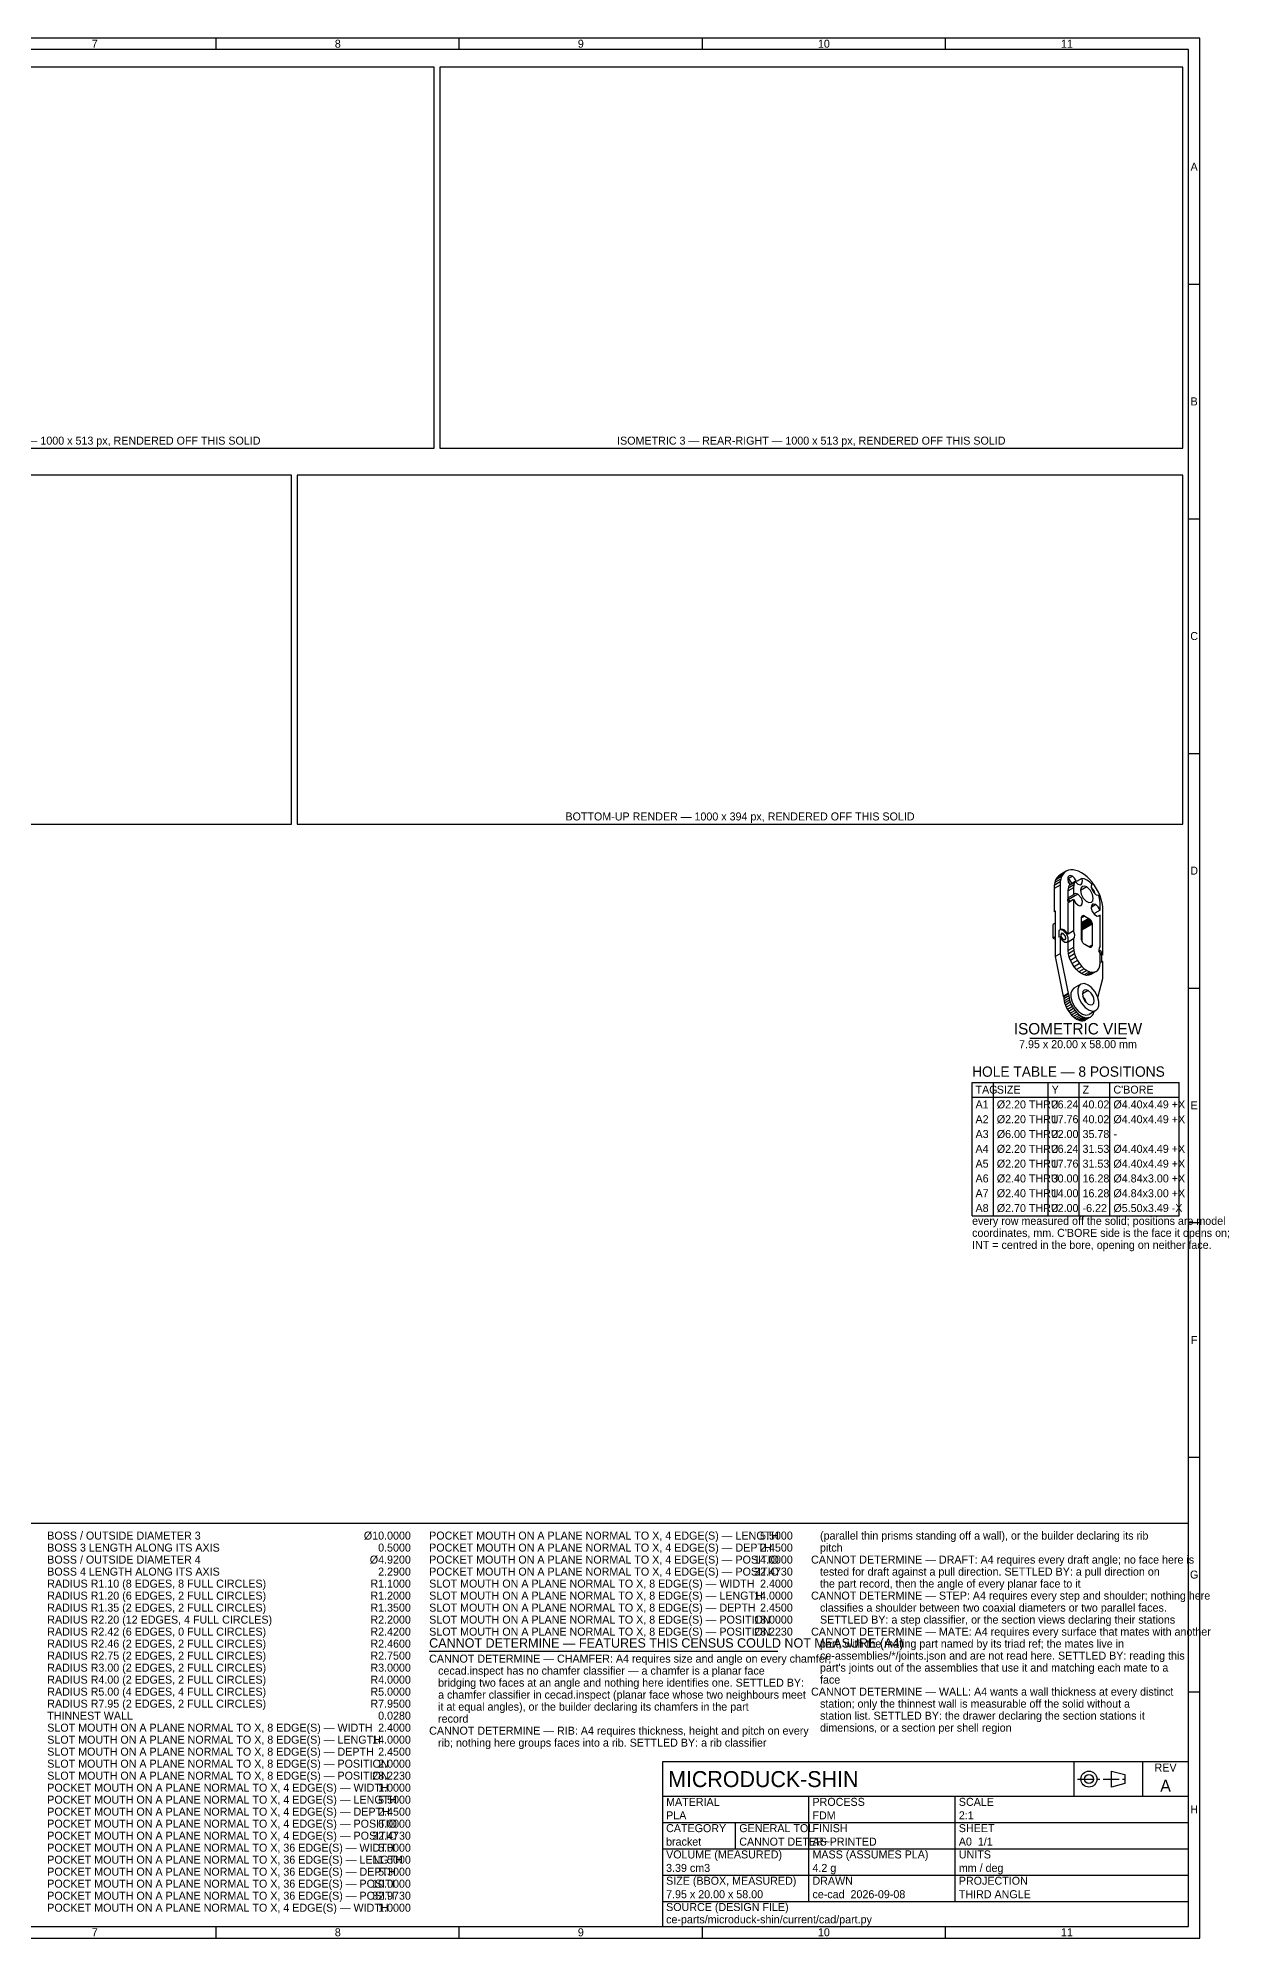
# Model space of a CAD drawing. Header units: millimetres. Extents: x 5 to 1197, y 5 to 836.
# Drawn here: x 676 to 1197, y 5 to 836 of the extents above; entities that cross this region are included whole.
import ezdxf
from ezdxf.enums import TextEntityAlignment as Align

# ---------------------------------------------------------------- set-up
doc = ezdxf.new("R2010")
doc.units = ezdxf.units.MM
doc.linetypes.add('CENTER', pattern=[11.2, 7, -1.4, 1.4, -1.4])
for name, color, linetype in [('CENTER', 4, 'CENTER'), ('DIM', 3, 'CONTINUOUS'), ('FRAME', 7, 'CONTINUOUS'), ('TEXT', 3, 'CONTINUOUS'), ('TITLE', 7, 'CONTINUOUS'), ('VISIBLE', 7, 'CONTINUOUS')]:
    doc.layers.add(name, color=color, linetype=linetype)

msp = doc.modelspace()

# ---------------------------------------------------------------- linework, layer by layer
at = {"layer": 'CENTER'}
msp.add_line((1130.5, 74.5), (1152.75, 74.5), dxfattribs=at)
at = {"layer": 'FRAME'}
for p, q in [((1179, 831), (10, 831)), ((1179, 10), (1179, 831)), ((10, 186.5), (1179, 186.5)), ((1179, 82), (949, 82)), ((949, 82), (949, 10)), ((1179, 10), (1179, 82)), ((10, 10), (1179, 10)), ((949, 10), (1179, 10))]:
    msp.add_line(p, q, dxfattribs=at)
at = {"layer": 'TEXT'}
for p, q in [((1109.7, 398.58), (1151.7, 398.58)), ((847, 130.4), (999.52, 130.4))]:
    msp.add_line(p, q, dxfattribs=at)
at = {"layer": 'TITLE'}
for p, q in [((1184, 836), (5, 836)), ((753.909091, 831), (753.909091, 836)), ((860.181818, 831), (860.181818, 836)), ((966.454545, 831), (966.454545, 836)), ((1072.727273, 831), (1072.727273, 836)), ((1184, 5), (1184, 836)), ((849.18, 823.18313), (524.36, 823.18313)), ((849.18, 656.55047), (849.18, 823.18313)), ((1176.5, 823.18313), (851.68, 823.18313)), ((851.68, 823.18313), (851.68, 656.55047)), ((1176.5, 656.55047), (1176.5, 823.18313)), ((1179, 728.375), (1184, 728.375)), ((524.36, 656.55047), (849.18, 656.55047)), ((851.68, 656.55047), (1176.5, 656.55047)), ((786.833333, 644.728633), (399.666667, 644.728633)), ((786.833333, 492.184967), (786.833333, 644.728633)), ((1176.5, 644.728633), (789.333333, 644.728633)), ((789.333333, 644.728633), (789.333333, 492.184967)), ((1176.5, 492.184967), (1176.5, 644.728633)), ((1179, 625.75), (1184, 625.75)), ((1179, 523.125), (1184, 523.125)), ((399.666667, 492.184967), (786.833333, 492.184967)), ((789.333333, 492.184967), (1176.5, 492.184967)), ((1179, 420.5), (1184, 420.5)), ((1084.4, 379.18), (1175, 379.18)), ((1084.4, 320.905), (1084.4, 379.18)), ((1093.7, 320.905), (1093.7, 379.18)), ((1117.7, 320.905), (1117.7, 379.18)), ((1131.2, 320.905), (1131.2, 379.18)), ((1144.7, 320.905), (1144.7, 379.18)), ((1175, 320.905), (1175, 379.18)), ((1084.4, 372.705), (1175, 372.705)), ((1084.4, 320.905), (1175, 320.905)), ((1179, 317.875), (1184, 317.875)), ((1179, 215.25), (1184, 215.25)), ((1179, 112.625), (1184, 112.625)), ((1129, 67), (1129, 82)), ((1145.3, 71), (1145.3, 78)), ((1145.3, 78), (1151.25, 76.46)), ((1151.25, 76.46), (1151.25, 72.54)), ((1159, 67), (1159, 82)), ((949, 67), (1179, 67)), ((1013, 21), (1013, 67)), ((1077, 21), (1077, 67)), ((1151.25, 72.54), (1145.3, 71)), ((949, 55.5), (1179, 55.5)), ((981, 44), (981, 55.5)), ((949, 44), (1179, 44)), ((949, 32.5), (1179, 32.5)), ((949, 21), (1179, 21)), ((753.909091, 5), (753.909091, 10)), ((860.181818, 5), (860.181818, 10)), ((966.454545, 5), (966.454545, 10)), ((1072.727273, 5), (1072.727273, 10)), ((5, 5), (1184, 5))]:
    msp.add_line(p, q, dxfattribs=at)
for radius in [3.5, 1.96]:
    msp.add_circle((1135.5, 74.5), radius, dxfattribs=at)
at = {"layer": 'VISIBLE'}
for p, q in [((849.18, 823.18313), (524.36, 823.18313)), ((849.18, 656.55047), (849.18, 823.18313)), ((1176.5, 823.18313), (851.68, 823.18313)), ((851.68, 823.18313), (851.68, 656.55047)), ((1176.5, 656.55047), (1176.5, 823.18313)), ((524.36, 656.55047), (849.18, 656.55047)), ((851.68, 656.55047), (1176.5, 656.55047)), ((786.833333, 644.728633), (399.666667, 644.728633)), ((786.833333, 492.184967), (786.833333, 644.728633)), ((1176.5, 644.728633), (789.333333, 644.728633)), ((789.333333, 644.728633), (789.333333, 492.184967)), ((1176.5, 492.184967), (1176.5, 644.728633)), ((399.666667, 492.184967), (786.833333, 492.184967)), ((789.333333, 492.184967), (1176.5, 492.184967)), ((1122.853356, 465.515507), (1120.230001, 464.000912)), ((1120.310155, 465.366737), (1120.230001, 464.000912)), ((1122.93351, 466.881332), (1120.310155, 465.366737)), ((1120.549246, 466.616639), (1120.310155, 465.366737)), ((1123.172601, 468.131234), (1120.549246, 466.616639)), ((1120.943183, 467.72923), (1120.549246, 466.616639)), ((1123.566539, 469.243825), (1120.943183, 467.72923)), ((1121.485226, 468.685475), (1120.943183, 467.72923)), ((1124.108581, 470.200071), (1121.485226, 468.685475)), ((1122.166099, 469.469012), (1121.485226, 468.685475)), ((1124.789455, 470.983607), (1122.166099, 469.469012)), ((1122.974154, 470.066434), (1122.166099, 469.469012)), ((1122.93351, 466.881332), (1122.853356, 465.515507)), ((1122.853356, 465.515507), (1122.853356, 445.893385)), ((1123.172601, 468.131234), (1122.93351, 466.881332)), ((1125.59751, 471.581029), (1122.974154, 470.066434)), ((1123.566539, 469.243825), (1123.172601, 468.131234)), ((1124.108581, 470.200071), (1123.566539, 469.243825)), ((1124.789455, 470.983607), (1124.108581, 470.200071)), ((1125.59751, 471.581029), (1124.789455, 470.983607)), ((1126.51892, 471.982114), (1125.59751, 471.581029)), ((1126.382706, 468.29533), (1126.19456, 468.39402)), ((1126.303974, 468.907404), (1126.20667, 467.833189)), ((1126.20667, 467.833189), (1127.108988, 465.664504)), ((1126.789668, 469.51615), (1126.303974, 468.907404)), ((1126.382706, 467.105291), (1126.362241, 467.116872)), ((1126.382706, 467.105291), (1126.3685, 467.097089)), ((1128.247163, 469.371774), (1126.382706, 468.29533)), ((1127.192191, 467.63675), (1126.382706, 468.29533)), ((1127.34135, 465.798658), (1126.382706, 467.105291)), ((1127.53792, 472.18), (1126.51892, 471.982114)), ((1128.867342, 465.549195), (1126.52506, 464.196878)), ((1127.229766, 469.649028), (1126.789668, 469.51615)), ((1129.197366, 466.614906), (1126.855084, 465.262589)), ((1126.855084, 465.262589), (1127.108988, 465.664504)), ((1129.45127, 467.016821), (1127.108988, 465.664504)), ((1128.101176, 466.237344), (1127.192191, 467.63675)), ((1128.247163, 469.371774), (1127.229766, 469.649028)), ((1128.637073, 472.1713), (1127.53792, 472.18)), ((1129.243737, 468.499724), (1128.247163, 469.371774)), ((1129.797575, 471.956164), (1128.637073, 472.1713)), ((1128.867342, 465.549195), (1128.755906, 464.307077)), ((1129.197366, 466.614906), (1128.867342, 465.549195)), ((1129.45127, 467.016821), (1129.197366, 466.614906)), ((1130.067218, 467.058012), (1129.243737, 468.499724)), ((1129.45127, 467.016821), (1130.58374, 465.967238)), ((1130.999567, 471.538272), (1129.797575, 471.956164)), ((1132.4095, 468.410329), (1130.067218, 467.058012)), ((1130.58374, 465.967238), (1131.602568, 465.686356)), ((1132.222483, 470.924775), (1130.999567, 471.538272)), ((1131.602568, 465.686356), (1132.046938, 465.819559)), ((1132.046938, 465.819559), (1132.532633, 466.428306)), ((1133.4454, 470.12617), (1132.222483, 470.924775)), ((1133.423971, 468.179967), (1132.4095, 468.410329)), ((1132.629937, 467.502521), (1132.4095, 468.410329)), ((1132.532633, 466.428306), (1132.629937, 467.502521)), ((1134.555396, 467.655413), (1133.423971, 468.179967)), ((1134.647392, 469.156121), (1133.4454, 470.12617)), ((1134.574134, 467.644595), (1134.555396, 467.655413)), ((1135.705558, 466.862692), (1134.574134, 467.644595)), ((1135.807893, 468.031226), (1134.647392, 469.156121)), ((1136.72003, 465.921643), (1135.705558, 466.862692)), ((1136.907047, 466.770732), (1135.807893, 468.031226)), ((1136.72003, 465.921643), (1136.479536, 465.003512)), ((1137.926046, 465.396207), (1136.907047, 466.770732)), ((1138.847456, 463.931169), (1137.926046, 465.396207)), ((1120.230001, 464.000912), (1120.230001, 453.964556)), ((1126.413624, 459.957011), (1126.186049, 459.023827)), ((1126.186049, 459.023827), (1126.413624, 457.78235)), ((1126.382706, 459.11472), (1126.19456, 459.213411)), ((1126.382706, 457.924681), (1126.362241, 457.936262)), ((1126.382706, 457.924681), (1126.3685, 457.916479)), ((1130.589444, 461.543482), (1126.382706, 459.11472)), ((1127.324362, 458.308164), (1126.382706, 459.11472)), ((1126.513141, 457.839806), (1126.382706, 457.924681)), ((1128.755906, 464.307077), (1126.413624, 462.95476)), ((1126.413624, 462.95476), (1126.52506, 464.196878)), ((1126.413624, 459.957011), (1126.413624, 462.95476)), ((1128.755906, 461.309328), (1126.413624, 459.957011)), ((1128.755906, 459.134667), (1126.413624, 457.78235)), ((1126.413624, 444.11377), (1126.413624, 457.78235)), ((1126.52506, 464.196878), (1126.855084, 465.262589)), ((1128.755906, 464.307077), (1128.755906, 461.309328)), ((1129.13195, 461.687858), (1128.755906, 461.309328)), ((1128.755906, 459.134667), (1129.566009, 457.688319)), ((1128.755906, 459.134667), (1128.755906, 445.466087)), ((1129.572048, 461.820736), (1129.13195, 461.687858)), ((1129.566009, 457.688319), (1130.712386, 456.716583)), ((1130.589444, 461.543482), (1129.572048, 461.820736)), ((1132.180248, 459.758413), (1130.589444, 461.543482)), ((1134.564765, 464.704117), (1131.754027, 463.081336)), ((1131.980317, 464.226555), (1131.75403, 463.076731)), ((1131.75403, 463.076731), (1132.040143, 461.489481)), ((1132.577273, 464.900993), (1131.980317, 464.226555)), ((1132.040143, 461.489481), (1132.925275, 459.768876)), ((1132.046938, 456.63895), (1132.532633, 457.247696)), ((1132.629937, 458.321911), (1132.180248, 459.758413)), ((1132.532633, 457.247696), (1132.629937, 458.321911)), ((1133.350307, 465.086688), (1132.577273, 464.900993)), ((1132.925275, 459.768876), (1134.219759, 458.436727)), ((1134.564765, 464.704117), (1133.350307, 465.086688)), ((1134.219759, 458.436727), (1135.498794, 457.858175)), ((1136.204255, 463.148236), (1134.564765, 464.704117)), ((1135.498794, 457.858175), (1136.552257, 458.016119)), ((1137.089387, 461.427632), (1136.204255, 463.148236)), ((1136.479536, 465.003512), (1136.732172, 463.654395)), ((1137.779937, 463.013478), (1136.501351, 464.580266)), ((1136.552257, 458.016119), (1137.149213, 458.690557)), ((1137.082591, 457.097553), (1136.596897, 456.488806)), ((1136.732172, 463.654395), (1137.567233, 462.217089)), ((1137.522689, 457.230431), (1137.082591, 457.097553)), ((1137.3755, 459.840382), (1137.089387, 461.427632)), ((1137.149213, 458.690557), (1137.3755, 459.840382)), ((1138.540085, 456.953177), (1137.522689, 457.230431)), ((1137.567233, 462.217089), (1138.717579, 461.279995)), ((1138.236538, 461.574834), (1137.779937, 463.013478)), ((1138.717579, 461.279995), (1139.67826, 461.112266)), ((1139.655511, 462.400686), (1138.847456, 463.931169)), ((1140.336385, 460.830944), (1139.655511, 462.400686)), ((1139.932164, 460.417167), (1139.67826, 461.112266)), ((1140.262188, 458.970378), (1139.932164, 460.417167)), ((1140.373624, 457.599584), (1140.262188, 458.970378)), ((1140.878428, 459.248802), (1140.336385, 460.830944)), ((1140.373624, 454.601836), (1140.373624, 457.599584)), ((1141.272365, 457.681331), (1140.878428, 459.248802)), ((1141.511456, 456.15535), (1141.272365, 457.681331)), ((1120.698457, 448.825752), (1119.80839, 448.311871)), ((1120.698457, 454.23502), (1120.230001, 453.964556)), ((1120.698457, 453.694093), (1120.230001, 453.964556)), ((1120.698457, 454.23502), (1120.698457, 434.220728)), ((1130.712386, 456.716583), (1131.4347, 456.504644)), ((1131.4347, 456.504644), (1132.046938, 456.63895)), ((1133.627852, 451.963127), (1132.222483, 451.151737)), ((1132.222483, 451.151737), (1132.249487, 451.452735)), ((1132.222483, 441.955981), (1132.222483, 451.151737)), ((1135.501678, 450.881273), (1132.222483, 448.98803)), ((1135.775851, 450.691798), (1132.222483, 448.64026)), ((1136.039489, 450.447241), (1132.222483, 448.243492)), ((1136.282459, 450.157001), (1132.222483, 447.812973)), ((1136.495424, 449.832233), (1132.222483, 447.365249)), ((1136.670199, 449.485415), (1132.222483, 446.917525)), ((1133.353678, 452.09024), (1132.249487, 451.452735)), ((1132.249487, 451.452735), (1132.32946, 451.710985)), ((1136.800069, 449.129877), (1132.302888, 446.533429)), ((1133.090041, 452.150106), (1132.32946, 451.710985)), ((1132.32946, 451.710985), (1132.459331, 451.916561)), ((1136.880043, 448.779282), (1132.382862, 446.182834)), ((1132.847071, 452.140424), (1132.459331, 451.916561)), ((1132.459331, 451.916561), (1132.634106, 452.061565)), ((1132.634106, 452.061565), (1132.847071, 452.140424)), ((1132.847071, 452.140424), (1133.090041, 452.150106)), ((1133.090041, 452.150106), (1133.353678, 452.09024)), ((1133.353678, 452.09024), (1133.627852, 451.963127)), ((1133.627852, 451.963127), (1135.501678, 450.881273)), ((1135.501678, 450.881273), (1135.775851, 450.691798)), ((1135.775851, 450.691798), (1136.039489, 450.447241)), ((1136.039489, 450.447241), (1136.282459, 450.157001)), ((1136.282459, 450.157001), (1136.495424, 449.832233)), ((1138.540085, 456.953177), (1136.478877, 455.763138)), ((1136.495424, 449.832233), (1136.670199, 449.485415)), ((1136.596897, 456.488806), (1136.499593, 455.414591)), ((1136.499593, 455.414591), (1136.949282, 453.978089)), ((1136.670199, 449.485415), (1136.800069, 449.129877)), ((1136.800069, 449.129877), (1136.880043, 448.779282)), ((1136.880043, 448.779282), (1136.907047, 448.447103)), ((1136.949282, 453.978089), (1137.938022, 452.644418)), ((1137.938022, 452.644418), (1139.072436, 451.966419)), ((1140.373624, 454.601836), (1138.031342, 453.249519)), ((1138.236538, 452.394225), (1138.031342, 453.249519)), ((1139.56352, 456.048183), (1138.540085, 456.953177)), ((1139.072436, 451.966419), (1139.99758, 452.048645)), ((1140.373624, 452.427174), (1139.481741, 451.912246)), ((1140.373624, 454.601836), (1139.56352, 456.048183)), ((1139.99758, 452.048645), (1140.373624, 452.427174)), ((1140.373624, 438.758594), (1140.373624, 452.427174)), ((1141.59161, 454.696971), (1141.511456, 456.15535)), ((1141.59161, 435.074849), (1141.59161, 454.696971)), ((1119.80839, 442.361676), (1119.80839, 448.311871)), ((1120.698457, 442.875557), (1119.80839, 442.361676)), ((1119.80839, 442.361676), (1120.698457, 441.847796)), ((1122.853356, 445.893385), (1122.3849, 445.622922)), ((1122.3849, 445.622922), (1122.3849, 442.674876)), ((1122.853356, 442.945339), (1122.3849, 442.674876)), ((1123.123938, 446.114408), (1122.853356, 445.893385)), ((1122.853356, 442.945339), (1123.808508, 441.474353)), ((1122.853356, 442.945339), (1122.853356, 435.46486)), ((1124.258725, 445.685131), (1122.906912, 445.949381)), ((1123.65235, 446.263279), (1123.123938, 446.114408)), ((1124.258725, 444.365269), (1123.13443, 443.716157)), ((1123.463728, 444.44402), (1123.153076, 443.940846)), ((1123.153076, 443.940846), (1123.272265, 443.013749)), ((1123.272265, 443.013749), (1123.939957, 442.006135)), ((1124.258725, 444.365269), (1123.463728, 444.44402)), ((1124.727182, 445.955594), (1123.65235, 446.263279)), ((1123.808508, 441.474353), (1125.0193, 440.572588)), ((1123.939957, 442.006135), (1124.535752, 441.648906)), ((1125.835414, 444.038173), (1124.258725, 445.685131)), ((1125.245185, 443.120341), (1124.258725, 444.365269)), ((1124.535752, 441.648906), (1125.053722, 441.69007)), ((1126.413624, 444.11377), (1124.727182, 445.955594)), ((1125.0193, 440.572588), (1126.330425, 440.560609)), ((1125.053722, 441.69007), (1125.364375, 442.193244)), ((1125.364375, 442.193244), (1125.245185, 443.120341)), ((1126.445497, 442.496183), (1125.835414, 444.038173)), ((1126.078995, 440.455173), (1126.476394, 441.241726)), ((1126.330425, 440.560609), (1126.413624, 440.613911)), ((1128.755906, 445.466087), (1126.413624, 444.11377)), ((1128.755906, 441.966228), (1126.413624, 440.613911)), ((1126.413624, 436.860451), (1126.413624, 440.613911)), ((1126.476394, 441.241726), (1126.445497, 442.496183)), ((1129.308884, 443.806409), (1128.755906, 445.466087)), ((1128.755906, 441.966228), (1129.230906, 442.651183)), ((1128.755906, 441.966228), (1128.755906, 438.212768)), ((1129.230906, 442.651183), (1129.308884, 443.806409)), ((1132.222483, 446.75355), (1132.302888, 446.533429)), ((1132.409866, 442.605094), (1132.222483, 442.496908)), ((1132.249487, 441.623802), (1132.222483, 441.955981)), ((1132.32946, 441.273207), (1132.249487, 441.623802)), ((1132.302888, 446.533429), (1132.382862, 446.182834)), ((1132.459331, 440.917669), (1132.32946, 441.273207)), ((1132.382862, 446.182834), (1132.409866, 445.850654)), ((1136.907047, 448.447103), (1132.409866, 445.850654)), ((1132.409866, 445.850654), (1132.409866, 441.053086)), ((1132.634106, 440.570852), (1132.459331, 440.917669)), ((1132.847071, 440.246083), (1132.634106, 440.570852)), ((1136.907047, 448.447103), (1136.907047, 439.251347)), ((1122.853356, 435.46486), (1120.698457, 434.220728)), ((1120.698457, 434.220728), (1124.21188, 416.805049)), ((1122.853356, 435.46486), (1126.366779, 418.049181)), ((1128.755906, 438.212768), (1126.413624, 436.860451)), ((1126.52506, 435.489657), (1126.413624, 436.860451)), ((1128.867342, 436.841974), (1126.52506, 435.489657)), ((1126.855084, 434.042868), (1126.52506, 435.489657)), ((1129.197366, 435.395185), (1126.855084, 434.042868)), ((1127.391015, 432.575682), (1126.855084, 434.042868)), ((1129.733296, 433.927999), (1127.391015, 432.575682)), ((1128.112256, 431.144482), (1127.391015, 432.575682)), ((1130.454537, 432.496799), (1128.112256, 431.144482)), ((1128.755906, 438.212768), (1128.867342, 436.841974)), ((1128.867342, 436.841974), (1129.197366, 435.395185)), ((1129.197366, 435.395185), (1129.733296, 433.927999)), ((1129.733296, 433.927999), (1130.454537, 432.496799)), ((1130.454537, 432.496799), (1131.333372, 431.156587)), ((1133.090041, 439.955843), (1132.847071, 440.246083)), ((1133.353678, 439.711286), (1133.090041, 439.955843)), ((1133.627852, 439.521811), (1133.353678, 439.711286)), ((1135.501678, 438.439957), (1133.627852, 439.521811)), ((1136.907047, 439.251347), (1135.501678, 438.439957)), ((1135.775851, 438.312844), (1135.501678, 438.439957)), ((1136.880043, 438.950349), (1135.775851, 438.312844)), ((1136.039489, 438.252978), (1135.775851, 438.312844)), ((1136.800069, 438.6921), (1136.039489, 438.252978)), ((1136.282459, 438.262661), (1136.039489, 438.252978)), ((1136.670199, 438.486523), (1136.282459, 438.262661)), ((1136.495424, 438.341519), (1136.282459, 438.262661)), ((1136.670199, 438.486523), (1136.495424, 438.341519)), ((1136.800069, 438.6921), (1136.670199, 438.486523)), ((1136.880043, 438.950349), (1136.800069, 438.6921)), ((1136.907047, 439.251347), (1136.880043, 438.950349)), ((1140.636458, 436.545835), (1139.79402, 437.255271)), ((1139.898623, 438.073639), (1139.820646, 436.918413)), ((1139.820646, 436.918413), (1140.373624, 435.258735)), ((1141.123154, 434.804386), (1139.883123, 436.560013)), ((1140.373624, 438.758594), (1139.898623, 438.073639)), ((1140.373624, 431.505276), (1140.373624, 435.258735)), ((1141.59161, 435.074849), (1140.636458, 436.545835)), ((1141.59161, 435.074849), (1141.123154, 434.804386)), ((1141.123154, 431.85634), (1141.123154, 434.804386)), ((1141.59161, 432.126803), (1141.123154, 431.85634)), ((1141.321028, 431.90578), (1141.59161, 432.126803)), ((1141.59161, 424.646324), (1141.59161, 432.126803)), ((1128.99109, 429.80427), (1128.112256, 431.144482)), ((1131.333372, 431.156587), (1128.99109, 429.80427)), ((1129.993745, 428.606547), (1128.99109, 429.80427)), ((1132.336027, 429.958864), (1129.993745, 428.606547)), ((1131.08169, 427.597343), (1129.993745, 428.606547)), ((1133.423971, 428.94966), (1131.08169, 427.597343)), ((1132.213114, 426.81544), (1131.08169, 427.597343)), ((1131.333372, 431.156587), (1132.336027, 429.958864)), ((1134.555396, 428.167757), (1132.213114, 426.81544)), ((1132.231852, 426.804622), (1132.213114, 426.81544)), ((1134.574134, 428.156939), (1132.231852, 426.804622)), ((1133.363277, 426.280068), (1132.231852, 426.804622)), ((1132.336027, 429.958864), (1133.423971, 428.94966)), ((1135.705558, 427.632385), (1133.363277, 426.280068)), ((1134.451221, 426.033023), (1133.363277, 426.280068)), ((1133.423971, 428.94966), (1134.555396, 428.167757)), ((1136.793503, 427.38534), (1134.451221, 426.033023)), ((1135.453876, 426.072979), (1134.451221, 426.033023)), ((1134.555396, 428.167757), (1134.574134, 428.156939)), ((1134.574134, 428.156939), (1135.705558, 427.632385)), ((1137.796158, 427.425296), (1135.453876, 426.072979)), ((1136.332711, 426.3984), (1135.453876, 426.072979)), ((1135.705558, 427.632385), (1136.793503, 427.38534)), ((1138.674992, 427.750717), (1136.332711, 426.3984)), ((1136.793503, 427.38534), (1137.796158, 427.425296)), ((1137.796158, 427.425296), (1138.674992, 427.750717)), ((1138.674992, 427.750717), (1139.396233, 428.3491)), ((1139.396233, 428.3491), (1139.932164, 429.197447)), ((1139.417419, 416.379619), (1141.59161, 424.646324)), ((1139.932164, 429.197447), (1140.262188, 430.263157)), ((1140.262188, 430.263157), (1140.373624, 431.505276)), ((1140.373624, 431.797864), (1141.321028, 431.90578)), ((1141.069598, 431.800344), (1141.123154, 431.85634)), ((1126.366779, 418.049181), (1124.21188, 416.805049)), ((1124.21188, 416.805049), (1124.446108, 416.669817)), ((1126.601007, 417.913949), (1124.446108, 416.669817)), ((1124.446108, 416.669817), (1124.4942, 415.79479)), ((1126.649099, 417.038921), (1124.4942, 415.79479)), ((1124.4942, 415.79479), (1124.637655, 414.879202)), ((1126.792554, 416.123333), (1124.637655, 414.879202)), ((1126.366779, 418.049181), (1126.601007, 417.913949)), ((1126.601007, 417.913949), (1126.649099, 417.038921)), ((1126.649099, 417.038921), (1126.792554, 416.123333)), ((1126.792554, 416.123333), (1127.028916, 415.182851)), ((1127.615941, 418.311102), (1127.591703, 416.524652)), ((1127.591703, 416.524652), (1128.146542, 414.35534)), ((1128.089092, 419.600442), (1127.615941, 418.311102)), ((1128.909997, 420.405783), (1128.089092, 419.600442)), ((1131.908117, 422.136749), (1128.909997, 420.405783)), ((1130.614061, 420.042068), (1130.589823, 418.255618)), ((1130.589823, 418.255618), (1131.144663, 416.086306)), ((1131.087212, 421.331408), (1130.614061, 420.042068)), ((1131.908117, 422.136749), (1131.087212, 421.331408)), ((1131.144663, 416.086306), (1132.306924, 413.845909)), ((1133.609373, 422.408846), (1131.908117, 422.136749)), ((1135.220604, 419.374451), (1132.644094, 417.886903)), ((1132.834691, 418.899849), (1132.64599, 417.771687)), ((1132.64599, 417.771687), (1132.980264, 416.223446)), ((1133.680563, 415.717747), (1132.781787, 416.84784)), ((1133.398736, 419.554921), (1132.834691, 418.899849)), ((1132.980264, 416.223446), (1133.904189, 414.601926)), ((1134.064451, 419.725609), (1133.398736, 419.554921)), ((1135.220604, 421.808622), (1133.609373, 422.408846)), ((1134.389595, 414.063033), (1133.680563, 415.717747)), ((1135.220604, 419.374451), (1134.064451, 419.725609)), ((1136.53011, 420.836938), (1135.220604, 421.808622)), ((1136.537019, 418.196782), (1135.220604, 419.374451)), ((1138.134284, 418.952799), (1136.53011, 420.836938)), ((1137.460943, 416.575262), (1136.537019, 418.196782)), ((1137.795217, 415.027021), (1137.460943, 416.575262)), ((1139.296545, 416.712402), (1138.134284, 418.952799)), ((1139.851384, 414.54309), (1139.296545, 416.712402)), ((1124.637655, 414.879202), (1124.874017, 413.938719)), ((1127.028916, 415.182851), (1124.874017, 413.938719)), ((1124.874017, 413.938719), (1125.199243, 412.989434)), ((1127.354142, 414.233565), (1125.199243, 412.989434)), ((1125.199243, 412.989434), (1125.607767, 412.047589)), ((1127.762666, 413.29172), (1125.607767, 412.047589)), ((1125.607767, 412.047589), (1126.0926, 411.129299)), ((1128.247499, 412.37343), (1126.0926, 411.129299)), ((1126.0926, 411.129299), (1126.645446, 410.250276)), ((1128.800345, 411.494407), (1126.645446, 410.250276)), ((1126.645446, 410.250276), (1127.256846, 409.425561)), ((1127.028916, 415.182851), (1127.354142, 414.233565)), ((1129.411745, 410.669692), (1127.256846, 409.425561)), ((1127.256846, 409.425561), (1127.916338, 408.669265)), ((1127.354142, 414.233565), (1127.762666, 413.29172)), ((1127.762666, 413.29172), (1128.247499, 412.37343)), ((1130.071237, 409.913396), (1127.916338, 408.669265)), ((1127.916338, 408.669265), (1128.612639, 407.994328)), ((1128.146542, 414.35534), (1129.308803, 412.114943)), ((1128.247499, 412.37343), (1128.800345, 411.494407)), ((1130.767538, 409.238459), (1128.612639, 407.994328)), ((1128.612639, 407.994328), (1129.333834, 407.412298)), ((1128.800345, 411.494407), (1129.411745, 410.669692)), ((1129.308803, 412.114943), (1130.912977, 410.230804)), ((1131.488733, 408.65643), (1129.333834, 407.412298)), ((1129.333834, 407.412298), (1130.067584, 406.933135)), ((1129.411745, 410.669692), (1130.071237, 409.913396)), ((1132.222483, 408.177267), (1130.067584, 406.933135)), ((1130.071237, 409.913396), (1130.767538, 409.238459)), ((1130.767538, 409.238459), (1131.488733, 408.65643)), ((1132.956233, 407.809168), (1130.801334, 406.565037)), ((1130.912977, 410.230804), (1132.641277, 409.038989)), ((1131.488733, 408.65643), (1132.222483, 408.177267)), ((1133.677428, 407.558433), (1131.522529, 406.314302)), ((1134.373729, 407.429351), (1132.21883, 406.18522)), ((1132.222483, 408.177267), (1132.956233, 407.809168)), ((1132.306924, 413.845909), (1133.911098, 411.96177)), ((1132.641277, 409.038989), (1134.184328, 408.62365)), ((1135.033221, 407.424132), (1132.878322, 406.18)), ((1132.956233, 407.809168), (1133.677428, 407.558433)), ((1135.644621, 407.542863), (1133.489722, 406.298731)), ((1133.677428, 407.558433), (1134.373729, 407.429351)), ((1133.904189, 414.601926), (1135.175747, 413.450605)), ((1133.911098, 411.96177), (1135.639398, 410.769954)), ((1136.197467, 407.783514), (1134.042568, 406.539382)), ((1134.184328, 408.62365), (1135.53497, 408.930993)), ((1134.373729, 407.429351), (1135.033221, 407.424132)), ((1135.033221, 407.424132), (1135.644621, 407.542863)), ((1135.175747, 413.450605), (1136.341618, 413.073397)), ((1138.53309, 410.661959), (1135.53497, 408.930993)), ((1135.639398, 410.769954), (1137.182448, 410.354616)), ((1135.644621, 407.542863), (1136.197467, 407.783514)), ((1136.197467, 407.783514), (1136.6823, 408.141967)), ((1136.341618, 413.073397), (1137.042471, 413.243787)), ((1136.6823, 408.141967), (1137.090824, 408.612089)), ((1137.042471, 413.243787), (1137.606516, 413.898859)), ((1137.090824, 408.612089), (1137.41605, 409.185836)), ((1137.182448, 410.354616), (1138.53309, 410.661959)), ((1137.41605, 409.185836), (1137.652412, 409.853391)), ((1137.606516, 413.898859), (1137.795217, 415.027021)), ((1137.652412, 409.853391), (1137.716946, 410.190758)), ((1138.53309, 410.661959), (1139.353995, 411.4673)), ((1139.353995, 411.4673), (1139.827146, 412.75664)), ((1139.827146, 412.75664), (1139.851384, 414.54309)), ((1130.067584, 406.933135), (1130.801334, 406.565037)), ((1130.801334, 406.565037), (1131.522529, 406.314302)), ((1131.522529, 406.314302), (1132.21883, 406.18522)), ((1132.21883, 406.18522), (1132.878322, 406.18)), ((1132.878322, 406.18), (1133.489722, 406.298731)), ((1133.489722, 406.298731), (1134.042568, 406.539382))]:
    msp.add_line(p, q, dxfattribs=at)

# ---------------------------------------------------------------- texts
at = {"layer": 'DIM'}
for s, p in [('Ø10.0000', (839, 179.25)), ('0.5000', (839, 174)), ('5.5000', (1006, 179.25)), ('2.4500', (1006, 174)), ('Ø4.9200', (839, 168.75)), ('2.2900', (839, 163.5)), ('32.4730', (1006, 163.5)), ('14.0000', (1006, 168.75)), ('R1.1000', (839, 158.25)), ('2.4000', (1006, 158.25)), ('R1.2000', (839, 153)), ('R1.3500', (839, 147.75)), ('14.0000', (1006, 153)), ('2.4500', (1006, 147.75)), ('R2.2000', (839, 142.5)), ('18.0000', (1006, 142.5)), ('R2.4200', (839, 137.25)), ('R2.4600', (839, 132)), ('28.2230', (1006, 137.25)), ('R2.7500', (839, 126.75)), ('R3.0000', (839, 121.5)), ('R4.0000', (839, 116.25)), ('R5.0000', (839, 111)), ('R7.9500', (839, 105.75)), ('0.0280', (839, 100.5)), ('14.0000', (839, 90)), ('2.4000', (839, 95.25)), ('2.4500', (839, 84.75)), ('28.2230', (839, 74.25)), ('2.0000', (839, 79.5)), ('5.5000', (839, 63.75)), ('1.0000', (839, 69)), ('2.4500', (839, 58.5)), ('32.4730', (839, 48)), ('6.0000', (839, 53.25)), ('5.0000', (839, 42.75)), ('11.5000', (839, 37.5)), ('5.3000', (839, 32.25)), ('32.9730', (839, 21.75)), ('10.0000', (839, 27)), ('1.0000', (839, 16.5))]:
    msp.add_text(s, height=3.5, dxfattribs=at).set_placement(p, align=Align.RIGHT)
at = {"layer": 'TEXT'}
for s, height, p in [('ISOMETRIC 2 — FRONT-RIGHT — 1000 x 513 px, RENDERED OFF THIS SOLID', 3.5, (686.77, 658.15047)), ('ISOMETRIC 3 — REAR-RIGHT — 1000 x 513 px, RENDERED OFF THIS SOLID', 3.5, (1014.09, 658.15047)), ('BOTTOM-UP RENDER — 1000 x 394 px, RENDERED OFF THIS SOLID', 3.5, (982.916667, 493.784967)), ('ISOMETRIC VIEW', 5, (1130.7, 400.18)), ('7.95 x 20.00 x 58.00 mm', 3.5, (1130.7, 394.18)), ('A', 5.2, (1169, 69))]:
    msp.add_text(s, height=height, dxfattribs=at).set_placement(p, align=Align.CENTER)
for s, height, p in [('HOLE TABLE — 8 POSITIONS', 4.5, (1084.4, 381.68)), ('A1', 3.5, (1085.9, 367.83)), ('Ø2.20 THRU', 3.5, (1095.2, 367.83)), ('26.24', 3.5, (1119.2, 367.83)), ('40.02', 3.5, (1132.7, 367.83)), ('Ø4.40x4.49 +X', 3.5, (1146.2, 367.83)), ('A2', 3.5, (1085.9, 361.355)), ('A3', 3.5, (1085.9, 354.88)), ('Ø2.20 THRU', 3.5, (1095.2, 361.355)), ('Ø6.00 THRU', 3.5, (1095.2, 354.88)), ('22.00', 3.5, (1119.2, 354.88)), ('17.76', 3.5, (1119.2, 361.355)), ('40.02', 3.5, (1132.7, 361.355)), ('35.78', 3.5, (1132.7, 354.88)), ('Ø4.40x4.49 +X', 3.5, (1146.2, 361.355)), ('A4', 3.5, (1085.9, 348.405)), ('Ø2.20 THRU', 3.5, (1095.2, 348.405)), ('26.24', 3.5, (1119.2, 348.405)), ('31.53', 3.5, (1132.7, 348.405)), ('Ø4.40x4.49 +X', 3.5, (1146.2, 348.405)), ('-', 3.5, (1146.2, 354.88)), ('A5', 3.5, (1085.9, 341.93)), ('Ø2.20 THRU', 3.5, (1095.2, 341.93)), ('17.76', 3.5, (1119.2, 341.93)), ('31.53', 3.5, (1132.7, 341.93)), ('Ø4.40x4.49 +X', 3.5, (1146.2, 341.93)), ('A6', 3.5, (1085.9, 335.455)), ('A7', 3.5, (1085.9, 328.98)), ('Ø2.40 THRU', 3.5, (1095.2, 335.455)), ('Ø2.40 THRU', 3.5, (1095.2, 328.98)), ('30.00', 3.5, (1119.2, 335.455)), ('14.00', 3.5, (1119.2, 328.98)), ('16.28', 3.5, (1132.7, 335.455)), ('16.28', 3.5, (1132.7, 328.98)), ('Ø4.84x3.00 +X', 3.5, (1146.2, 335.455)), ('Ø4.84x3.00 +X', 3.5, (1146.2, 328.98)), ('A8', 3.5, (1085.9, 322.505)), ('Ø2.70 THRU', 3.5, (1095.2, 322.505)), ('22.00', 3.5, (1119.2, 322.505)), ('-6.22', 3.5, (1132.7, 322.505)), ('Ø5.50x3.49 -X', 3.5, (1146.2, 322.505)), ('BOSS / OUTSIDE DIAMETER 3', 3.5, (680, 179.25)), ('POCKET MOUTH ON A PLANE NORMAL TO X, 4 EDGE(S) — LENGTH', 3.5, (847, 179.25)), ('   (parallel thin prisms standing off a wall), or the builder declaring its rib', 3.5, (1014, 179.25)), ('BOSS 3 LENGTH ALONG ITS AXIS', 3.5, (680, 174)), ('POCKET MOUTH ON A PLANE NORMAL TO X, 4 EDGE(S) — DEPTH', 3.5, (847, 174)), ('   pitch', 3.5, (1014, 174)), ('BOSS / OUTSIDE DIAMETER 4', 3.5, (680, 168.75)), ('BOSS 4 LENGTH ALONG ITS AXIS', 3.5, (680, 163.5)), ('POCKET MOUTH ON A PLANE NORMAL TO X, 4 EDGE(S) — POSITIO', 3.5, (847, 168.75)), ('POCKET MOUTH ON A PLANE NORMAL TO X, 4 EDGE(S) — POSITIO', 3.5, (847, 163.5)), ('CANNOT DETERMINE — DRAFT: A4 requires every draft angle; no face here is', 3.5, (1014, 168.75)), ('   tested for draft against a pull direction. SETTLED BY: a pull direction on', 3.5, (1014, 163.5)), ('RADIUS R1.10 (8 EDGES, 8 FULL CIRCLES)', 3.5, (680, 158.25)), ('SLOT MOUTH ON A PLANE NORMAL TO X, 8 EDGE(S) — WIDTH', 3.5, (847, 158.25)), ('   the part record, then the angle of every planar face to it', 3.5, (1014, 158.25)), ('RADIUS R1.20 (6 EDGES, 2 FULL CIRCLES)', 3.5, (680, 153)), ('RADIUS R1.35 (2 EDGES, 2 FULL CIRCLES)', 3.5, (680, 147.75)), ('SLOT MOUTH ON A PLANE NORMAL TO X, 8 EDGE(S) — LENGTH', 3.5, (847, 153)), ('SLOT MOUTH ON A PLANE NORMAL TO X, 8 EDGE(S) — DEPTH', 3.5, (847, 147.75)), ('CANNOT DETERMINE — STEP: A4 requires every step and shoulder; nothing here', 3.5, (1014, 153)), ('   classifies a shoulder between two coaxial diameters or two parallel faces.', 3.5, (1014, 147.75)), ('RADIUS R2.20 (12 EDGES, 4 FULL CIRCLES)', 3.5, (680, 142.5)), ('SLOT MOUTH ON A PLANE NORMAL TO X, 8 EDGE(S) — POSITION ', 3.5, (847, 142.5)), ('   SETTLED BY: a step classifier, or the section views declaring their stations', 3.5, (1014, 142.5)), ('RADIUS R2.42 (6 EDGES, 0 FULL CIRCLES)', 3.5, (680, 137.25)), ('RADIUS R2.46 (2 EDGES, 2 FULL CIRCLES)', 3.5, (680, 132)), ('SLOT MOUTH ON A PLANE NORMAL TO X, 8 EDGE(S) — POSITION ', 3.5, (847, 137.25)), ('CANNOT DETERMINE — FEATURES THIS CENSUS COULD NOT MEASURE (A4)', 4.1, (847, 132)), ('CANNOT DETERMINE — MATE: A4 requires every surface that mates with another', 3.5, (1014, 137.25)), ('   part, with the mating part named by its triad ref; the mates live in', 3.5, (1014, 132)), ('RADIUS R2.75 (2 EDGES, 2 FULL CIRCLES)', 3.5, (680, 126.75)), ('RADIUS R3.00 (2 EDGES, 2 FULL CIRCLES)', 3.5, (680, 121.5)), ('CANNOT DETERMINE — CHAMFER: A4 requires size and angle on every chamfer;', 3.5, (847, 125.4375)), ('   ce-assemblies/*/joints.json and are not read here. SETTLED BY: reading this', 3.5, (1014, 126.75)), ("   part's joints out of the assemblies that use it and matching each mate to a", 3.5, (1014, 121.5)), ('RADIUS R4.00 (2 EDGES, 2 FULL CIRCLES)', 3.5, (680, 116.25)), ('   cecad.inspect has no chamfer classifier — a chamfer is a planar face', 3.5, (847, 120.1875)), ('   bridging two faces at an angle and nothing here identifies one. SETTLED BY:', 3.5, (847, 114.9375)), ('   face', 3.5, (1014, 116.25)), ('RADIUS R5.00 (4 EDGES, 4 FULL CIRCLES)', 3.5, (680, 111)), ('RADIUS R7.95 (2 EDGES, 2 FULL CIRCLES)', 3.5, (680, 105.75)), ('   a chamfer classifier in cecad.inspect (planar face whose two neighbours meet', 3.5, (847, 109.6875)), ('   it at equal angles), or the builder declaring its chamfers in the part', 3.5, (847, 104.4375)), ('CANNOT DETERMINE — WALL: A4 wants a wall thickness at every distinct', 3.5, (1014, 111)), ('   station; only the thinnest wall is measurable off the solid without a', 3.5, (1014, 105.75)), ('THINNEST WALL', 3.5, (680, 100.5)), ('   record', 3.5, (847, 99.1875)), ('   station list. SETTLED BY: the drawer declaring the section stations it', 3.5, (1014, 100.5)), ('SLOT MOUTH ON A PLANE NORMAL TO X, 8 EDGE(S) — WIDTH', 3.5, (680, 95.25)), ('SLOT MOUTH ON A PLANE NORMAL TO X, 8 EDGE(S) — LENGTH', 3.5, (680, 90)), ('CANNOT DETERMINE — RIB: A4 requires thickness, height and pitch on every', 3.5, (847, 93.9375)), ('   rib; nothing here groups faces into a rib. SETTLED BY: a rib classifier', 3.5, (847, 88.6875)), ('   dimensions, or a section per shell region', 3.5, (1014, 95.25)), ('SLOT MOUTH ON A PLANE NORMAL TO X, 8 EDGE(S) — DEPTH', 3.5, (680, 84.75)), ('SLOT MOUTH ON A PLANE NORMAL TO X, 8 EDGE(S) — POSITION ', 3.5, (680, 79.5)), ('SLOT MOUTH ON A PLANE NORMAL TO X, 8 EDGE(S) — POSITION ', 3.5, (680, 74.25)), ('POCKET MOUTH ON A PLANE NORMAL TO X, 4 EDGE(S) — WIDTH', 3.5, (680, 69)), ('POCKET MOUTH ON A PLANE NORMAL TO X, 4 EDGE(S) — LENGTH', 3.5, (680, 63.75)), ('POCKET MOUTH ON A PLANE NORMAL TO X, 4 EDGE(S) — DEPTH', 3.5, (680, 58.5)), ('PLA', 3.5, (950.6, 56.9)), ('FDM', 3.5, (1014.6, 56.9)), ('2:1', 3.5, (1078.6, 56.9)), ('POCKET MOUTH ON A PLANE NORMAL TO X, 4 EDGE(S) — POSITIO', 3.5, (680, 53.25)), ('POCKET MOUTH ON A PLANE NORMAL TO X, 4 EDGE(S) — POSITIO', 3.5, (680, 48)), ('POCKET MOUTH ON A PLANE NORMAL TO X, 36 EDGE(S) — WIDTH', 3.5, (680, 42.75)), ('bracket', 3.5, (950.6, 45.4)), ('CANNOT DETER~', 3.5, (982.6, 45.4)), ('AS PRINTED', 3.5, (1014.6, 45.4)), ('A0  1/1', 3.5, (1078.6, 45.4)), ('POCKET MOUTH ON A PLANE NORMAL TO X, 36 EDGE(S) — LENGTH', 3.5, (680, 37.5)), ('POCKET MOUTH ON A PLANE NORMAL TO X, 36 EDGE(S) — DEPTH', 3.5, (680, 32.25)), ('3.39 cm3', 3.5, (950.6, 33.9)), ('4.2 g', 3.5, (1014.6, 33.9)), ('mm / deg', 3.5, (1078.6, 33.9)), ('POCKET MOUTH ON A PLANE NORMAL TO X, 36 EDGE(S) — POSITI', 3.5, (680, 27)), ('POCKET MOUTH ON A PLANE NORMAL TO X, 36 EDGE(S) — POSITI', 3.5, (680, 21.75)), ('7.95 x 20.00 x 58.00', 3.5, (950.6, 22.4)), ('ce-cad  2026-09-08', 3.5, (1014.6, 22.4)), ('THIRD ANGLE', 3.5, (1078.6, 22.4)), ('POCKET MOUTH ON A PLANE NORMAL TO X, 4 EDGE(S) — WIDTH', 3.5, (680, 16.5)), ('ce-parts/microduck-shin/current/cad/part.py', 3.5, (950.6, 11.4))]:
    msp.add_text(s, height=height, dxfattribs=at).set_placement(p)
msp.add_text('MICRODUCK-SHIN', height=7, dxfattribs=at).set_placement((951.5, 74.5), align=Align.MIDDLE_LEFT)
at = {"layer": 'TITLE'}
for s, p in [('7', (700.772727, 833.5)), ('8', (807.045455, 833.5)), ('9', (913.318182, 833.5)), ('10', (1019.590909, 833.5)), ('11', (1125.863636, 833.5)), ('A', (1181.5, 779.6875)), ('B', (1181.5, 677.0625)), ('C', (1181.5, 574.4375)), ('D', (1181.5, 471.8125)), ('E', (1181.5, 369.1875)), ('F', (1181.5, 266.5625)), ('G', (1181.5, 163.9375)), ('H', (1181.5, 61.3125)), ('7', (700.772727, 7.5)), ('8', (807.045455, 7.5)), ('9', (913.318182, 7.5)), ('10', (1019.590909, 7.5)), ('11', (1125.863636, 7.5))]:
    msp.add_text(s, height=3.5, dxfattribs=at).set_placement(p, align=Align.MIDDLE_CENTER)
for s, p in [('TAG', (1085.9, 374.305)), ('SIZE', (1095.2, 374.305)), ('Y', (1119.2, 374.305)), ('Z', (1132.7, 374.305)), ("C'BORE", (1146.2, 374.305)), ('every row measured off the solid; positions are model', (1084.4, 316.905)), ("coordinates, mm. C'BORE side is the face it opens on;", (1084.4, 311.655)), ('INT = centred in the bore, opening on neither face.', (1084.4, 306.405)), ('MATERIAL', (950.6, 62.8)), ('PROCESS', (1014.6, 62.8)), ('SCALE', (1078.6, 62.8)), ('CATEGORY', (950.6, 51.3)), ('GENERAL TOL', (982.6, 51.3)), ('FINISH', (1014.6, 51.3)), ('SHEET', (1078.6, 51.3)), ('VOLUME (MEASURED)', (950.6, 39.8)), ('MASS (ASSUMES PLA)', (1014.6, 39.8)), ('UNITS', (1078.6, 39.8)), ('SIZE (BBOX, MEASURED)', (950.6, 28.3)), ('DRAWN', (1014.6, 28.3)), ('PROJECTION', (1078.6, 28.3)), ('SOURCE (DESIGN FILE)', (950.6, 16.8))]:
    msp.add_text(s, height=3.5, dxfattribs=at).set_placement(p)
msp.add_text('REV', height=3.5, dxfattribs=at).set_placement((1169, 77.8), align=Align.CENTER)

doc.saveas('drawing.dxf')
